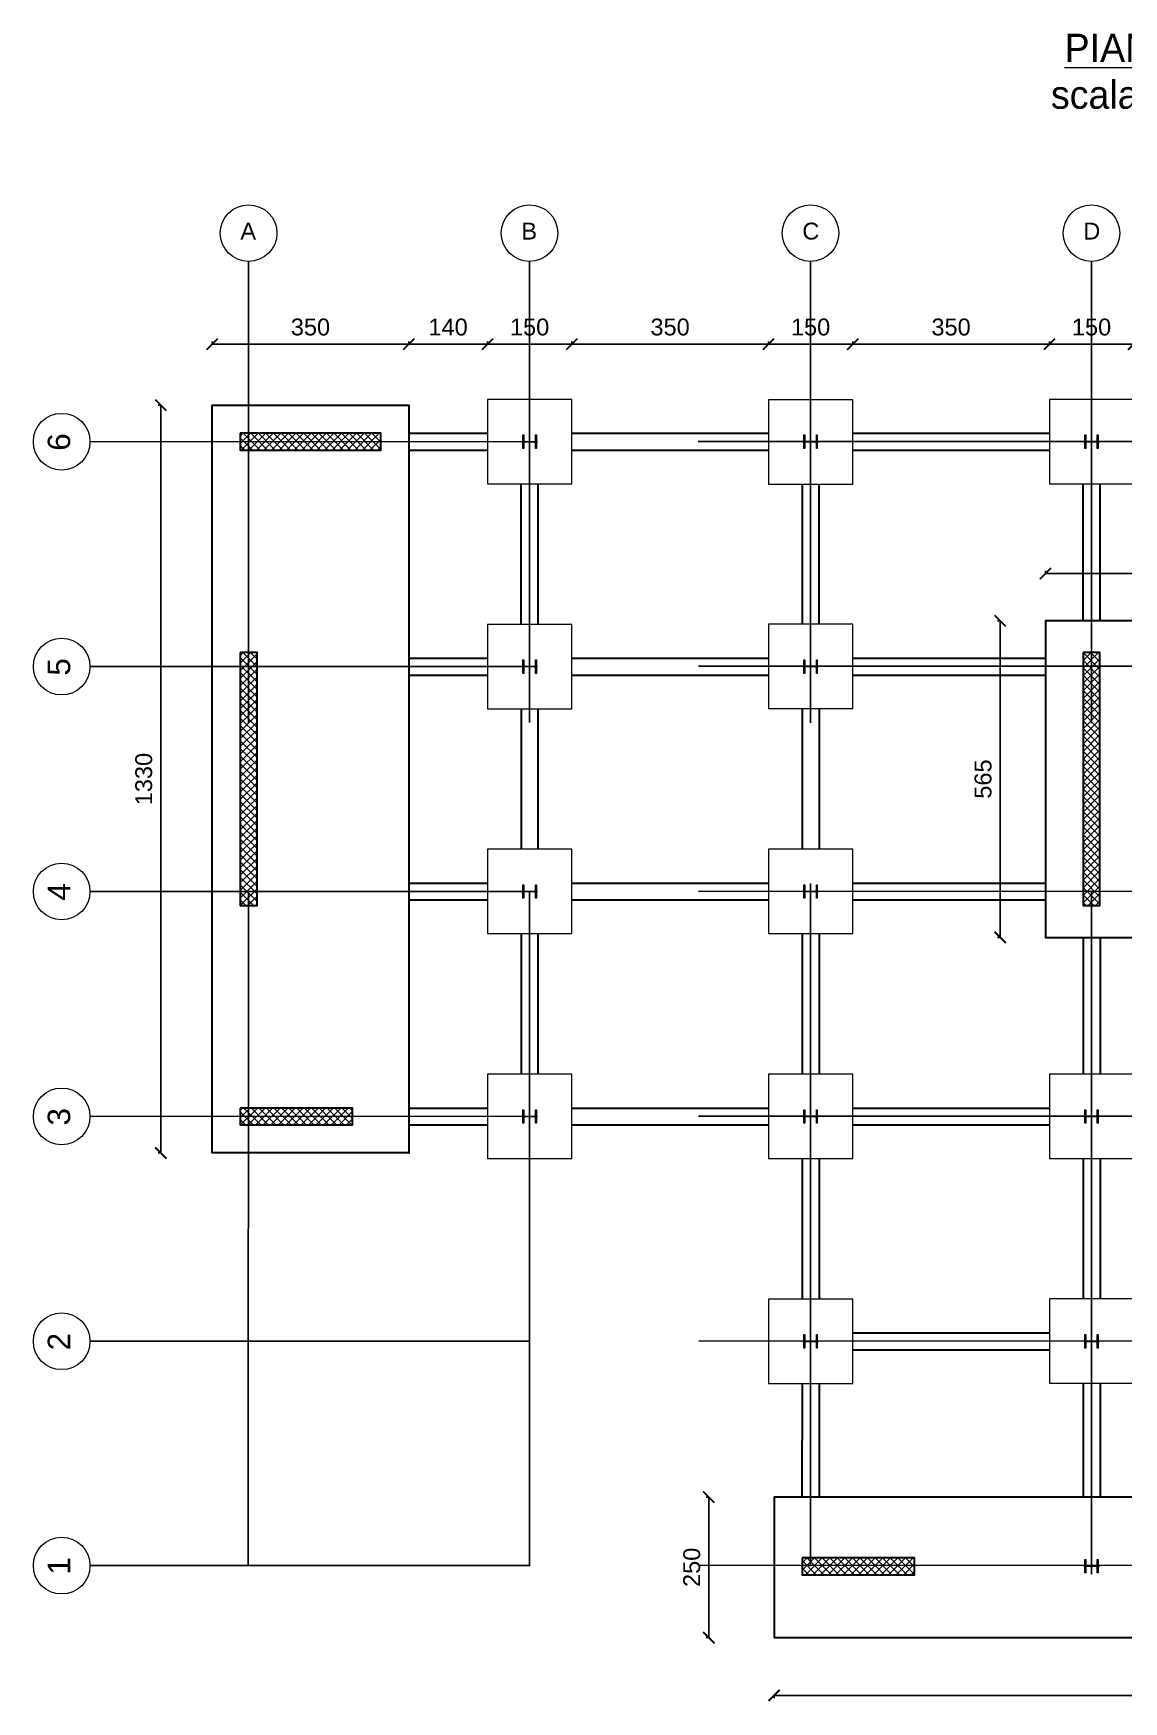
# Model space of a CAD drawing. Header units: millimetres. Extents: x 1415 to 3549, y 2194 to 4677.
# Drawn here: x 1414.83 to 1434.24, y 2337.05 to 2366.72 of the extents above; entities that cross this region are included whole.
import ezdxf

# ---------------------------------------------------------------- set-up
doc = ezdxf.new("R2010")
doc.units = ezdxf.units.MM
doc.linetypes.add('ACAD_ISO02W100', pattern=[15, 12, -3])
doc.linetypes.add('DASHDOT', pattern=[1, 0.5, -0.25, 0, -0.25])
doc.layers.get('0').update_dxf_attribs({"plot": 0})
doc.layers.add('02P', color=7, linetype='DASHDOT')
doc.layers.add('linea tratteggiata', color=221, linetype='ACAD_ISO02W100')
for name, color, linetype, lineweight in [('fondazione', 10, 'Continuous', 30), ('giunti', 7, 'Continuous', 15), ('Layer3', 7, 'Continuous', 15), ('Layer4', 7, 'Continuous', 15), ('quote', 252, 'Continuous', 5), ('Setti', 5, 'Continuous', 30), ('staffe', 10, 'Continuous', 9)]:
    doc.layers.add(name, color=color, linetype=linetype, lineweight=lineweight)
doc.styles.get("Standard").update_dxf_attribs({"font": 'arial.ttf'})
doc.dimstyles.new('quote cm scala 200', dxfattribs={"dimtxt": 0.3, "dimasz": 0.2, "dimexe": 0.05, "dimexo": 0.0015, "dimgap": 0.15, "dimtad": 1, "dimdec": 0, "dimlfac": 100, "dimzin": 0, "dimdsep": 46, "dimtxsty": 'Standard', "dimblk": 'ARCHTICK', "dimcen": 0, "dimclre": 252, "dimadec": 0, "dimazin": 2, "dimtfac": 1, "dimtdec": 0, "dimtofl": 0, "dimtmove": 0, "dimatfit": 3, "dimfxl": 0.0035, "dimfxlon": 1, "dimtolj": 1, "dimtzin": 0, "dimarcsym": 0})

# ---------------------------------------------------------------- blocks, each defined once
blk = doc.blocks.new('_ArchTick')
at = {"color": 0, "linetype": 'ByBlock', "const_width": 0.15}
blk.add_lwpolyline([(-0.5, -0.5), (0.5, 0.5)], dxfattribs=at)
blk = doc.blocks.new('*D1270')
at = {"layer": 'Defpoints', "color": 0, "transparency": 16777216}
for p in [(1418.015, 2360.105), (1417.102, 2346.805), (1418.015, 2346.805)]:
    blk.add_point(p, dxfattribs=at)
at = {"layer": 'quote', "color": 252, "lineweight": -2, "transparency": 16777216}
for p, q in [((1417.105, 2360.105), (1417.052, 2360.105)), ((1417.105, 2346.805), (1417.052, 2346.805))]:
    blk.add_line(p, q, dxfattribs=at)
at = {"layer": 'quote', "color": 0, "linetype": 'Continuous', "lineweight": -2, "transparency": 16777216}
blk.add_line((1417.102, 2360.105), (1417.102, 2346.805), dxfattribs=at)
at = {"layer": 'quote', "color": 0, "lineweight": -2, "transparency": 16777216, "xscale": 0.2, "yscale": 0.2, "zscale": 0.2}
for p, rotation in [((1417.102, 2360.105), 90), ((1417.102, 2346.805), 270)]:
    blk.add_blockref('_ArchTick', p, dxfattribs=dict(at, rotation=rotation))
at = {"layer": 'quote', "color": 0, "transparency": 16777216, "insert": (1416.799, 2353.455), "char_height": 0.3, "attachment_point": 5, "rotation": 90}
blk.add_mtext('\\A1;1330', dxfattribs=at)
blk = doc.blocks.new('*D1271')
at = {"layer": 'Defpoints', "color": 0, "transparency": 16777216}
for p in [(1421.515, 2361.19), (1418.015, 2360.105), (1421.515, 2360.105)]:
    blk.add_point(p, dxfattribs=at)
at = {"layer": 'quote', "color": 252, "lineweight": -2, "transparency": 16777216}
for p, q in [((1418.015, 2361.186), (1418.015, 2361.24)), ((1421.515, 2361.186), (1421.515, 2361.24))]:
    blk.add_line(p, q, dxfattribs=at)
at = {"layer": 'quote', "color": 0, "linetype": 'Continuous', "lineweight": -2, "transparency": 16777216}
blk.add_line((1418.015, 2361.19), (1421.515, 2361.19), dxfattribs=at)
at = {"layer": 'quote', "color": 0, "lineweight": -2, "transparency": 16777216, "xscale": 0.2, "yscale": 0.2, "zscale": 0.2, "rotation": 180}
blk.add_blockref('_ArchTick', (1418.015, 2361.19), dxfattribs=at)
at = {"layer": 'quote', "color": 0, "lineweight": -2, "transparency": 16777216, "xscale": 0.2, "yscale": 0.2, "zscale": 0.2}
blk.add_blockref('_ArchTick', (1421.515, 2361.19), dxfattribs=at)
at = {"layer": 'quote', "color": 0, "transparency": 16777216, "insert": (1419.765, 2361.493), "char_height": 0.3, "attachment_point": 5}
blk.add_mtext('\\A1;350', dxfattribs=at)
blk = doc.blocks.new('*D1272')
at = {"layer": 'Defpoints', "color": 0, "transparency": 16777216}
for p in [(1439.485, 2357.11), (1432.845, 2356.27), (1439.485, 2356.27)]:
    blk.add_point(p, dxfattribs=at)
at = {"layer": 'quote', "color": 252, "lineweight": -2, "transparency": 16777216}
for p, q in [((1432.845, 2357.107), (1432.845, 2357.16)), ((1439.485, 2357.107), (1439.485, 2357.16))]:
    blk.add_line(p, q, dxfattribs=at)
at = {"layer": 'quote', "color": 0, "linetype": 'Continuous', "lineweight": -2, "transparency": 16777216}
blk.add_line((1432.845, 2357.11), (1439.485, 2357.11), dxfattribs=at)
at = {"layer": 'quote', "color": 0, "lineweight": -2, "transparency": 16777216, "xscale": 0.2, "yscale": 0.2, "zscale": 0.2, "rotation": 180}
blk.add_blockref('_ArchTick', (1432.845, 2357.11), dxfattribs=at)
at = {"layer": 'quote', "color": 0, "lineweight": -2, "transparency": 16777216, "xscale": 0.2, "yscale": 0.2, "zscale": 0.2}
blk.add_blockref('_ArchTick', (1439.485, 2357.11), dxfattribs=at)
at = {"layer": 'quote', "color": 0, "transparency": 16777216, "insert": (1436.165, 2357.413), "char_height": 0.3, "attachment_point": 5}
blk.add_mtext('\\A1;665', dxfattribs=at)
blk = doc.blocks.new('*D1273')
at = {"layer": 'Defpoints', "color": 0, "transparency": 16777216}
for p in [(1432.845, 2356.27), (1432.039, 2350.64), (1432.845, 2350.64)]:
    blk.add_point(p, dxfattribs=at)
at = {"layer": 'quote', "color": 252, "lineweight": -2, "transparency": 16777216}
for p, q in [((1432.043, 2356.27), (1431.989, 2356.27)), ((1432.043, 2350.64), (1431.989, 2350.64))]:
    blk.add_line(p, q, dxfattribs=at)
at = {"layer": 'quote', "color": 0, "linetype": 'Continuous', "lineweight": -2, "transparency": 16777216}
blk.add_line((1432.039, 2356.27), (1432.039, 2350.64), dxfattribs=at)
at = {"layer": 'quote', "color": 0, "lineweight": -2, "transparency": 16777216, "xscale": 0.2, "yscale": 0.2, "zscale": 0.2}
for p, rotation in [((1432.039, 2356.27), 90), ((1432.039, 2350.64), 270)]:
    blk.add_blockref('_ArchTick', p, dxfattribs=dict(at, rotation=rotation))
at = {"layer": 'quote', "color": 0, "transparency": 16777216, "insert": (1431.736, 2353.455), "char_height": 0.3, "attachment_point": 5, "rotation": 90}
blk.add_mtext('\\A1;565', dxfattribs=at)
blk = doc.blocks.new('*D1274')
at = {"layer": 'Defpoints', "color": 0, "transparency": 16777216}
for p in [(1428.015, 2338.185), (1444.315, 2338.185), (1444.315, 2337.157)]:
    blk.add_point(p, dxfattribs=at)
at = {"layer": 'quote', "color": 252, "lineweight": -2, "transparency": 16777216}
for p, q in [((1428.015, 2337.161), (1428.015, 2337.107)), ((1444.315, 2337.161), (1444.315, 2337.107))]:
    blk.add_line(p, q, dxfattribs=at)
at = {"layer": 'quote', "color": 0, "linetype": 'Continuous', "lineweight": -2, "transparency": 16777216}
blk.add_line((1428.015, 2337.157), (1444.315, 2337.157), dxfattribs=at)
at = {"layer": 'quote', "color": 0, "lineweight": -2, "transparency": 16777216, "xscale": 0.2, "yscale": 0.2, "zscale": 0.2, "rotation": 180}
blk.add_blockref('_ArchTick', (1428.015, 2337.157), dxfattribs=at)
at = {"layer": 'quote', "color": 0, "lineweight": -2, "transparency": 16777216, "xscale": 0.2, "yscale": 0.2, "zscale": 0.2}
blk.add_blockref('_ArchTick', (1444.315, 2337.157), dxfattribs=at)
at = {"layer": 'quote', "color": 0, "transparency": 16777216, "insert": (1436.165, 2337.461), "char_height": 0.3, "attachment_point": 5}
blk.add_mtext('\\A1;1630', dxfattribs=at)
blk = doc.blocks.new('*D1275')
at = {"layer": 'Defpoints', "color": 0, "transparency": 16777216}
for p in [(1428.015, 2340.685), (1428.015, 2338.185), (1455.251, 2338.185)]:
    blk.add_point(p, dxfattribs=at)
at = {"layer": 'quote', "color": 252, "lineweight": -2, "transparency": 16777216}
for p, q in [((1455.248, 2340.685), (1455.301, 2340.685)), ((1455.248, 2338.185), (1455.301, 2338.185))]:
    blk.add_line(p, q, dxfattribs=at)
at = {"layer": 'quote', "color": 0, "linetype": 'Continuous', "lineweight": -2, "transparency": 16777216}
blk.add_line((1455.251, 2340.685), (1455.251, 2338.185), dxfattribs=at)
at = {"layer": 'quote', "color": 0, "lineweight": -2, "transparency": 16777216, "xscale": 0.2, "yscale": 0.2, "zscale": 0.2}
for p, rotation in [((1455.251, 2340.685), 90), ((1455.251, 2338.185), 270)]:
    blk.add_blockref('_ArchTick', p, dxfattribs=dict(at, rotation=rotation))
at = {"layer": 'quote', "color": 0, "transparency": 16777216, "insert": (1454.948, 2339.435), "char_height": 0.3, "attachment_point": 5, "rotation": 90}
blk.add_mtext('\\A1;250', dxfattribs=at)
blk = doc.blocks.new('*D1278')
at = {"layer": 'Defpoints', "color": 0, "transparency": 16777216}
for p in [(1429.415, 2361.19), (1427.915, 2360.201), (1429.415, 2360.201)]:
    blk.add_point(p, dxfattribs=at)
at = {"layer": 'quote', "color": 252, "lineweight": -2, "transparency": 16777216}
for p, q in [((1427.915, 2361.186), (1427.915, 2361.24)), ((1429.415, 2361.186), (1429.415, 2361.24))]:
    blk.add_line(p, q, dxfattribs=at)
at = {"layer": 'quote', "color": 0, "linetype": 'Continuous', "lineweight": -2, "transparency": 16777216}
blk.add_line((1427.915, 2361.19), (1429.415, 2361.19), dxfattribs=at)
at = {"layer": 'quote', "color": 0, "lineweight": -2, "transparency": 16777216, "xscale": 0.2, "yscale": 0.2, "zscale": 0.2, "rotation": 180}
blk.add_blockref('_ArchTick', (1427.915, 2361.19), dxfattribs=at)
at = {"layer": 'quote', "color": 0, "lineweight": -2, "transparency": 16777216, "xscale": 0.2, "yscale": 0.2, "zscale": 0.2}
blk.add_blockref('_ArchTick', (1429.415, 2361.19), dxfattribs=at)
at = {"layer": 'quote', "color": 0, "transparency": 16777216, "insert": (1428.665, 2361.493), "char_height": 0.3, "attachment_point": 5}
blk.add_mtext('\\A1;150', dxfattribs=at)
blk = doc.blocks.new('*D1279')
at = {"layer": 'Defpoints', "color": 0, "transparency": 16777216}
for p in [(1422.915, 2361.19), (1421.515, 2359.605), (1422.915, 2359.605)]:
    blk.add_point(p, dxfattribs=at)
at = {"layer": 'quote', "color": 252, "lineweight": -2, "transparency": 16777216}
for p, q in [((1421.515, 2361.186), (1421.515, 2361.24)), ((1422.915, 2361.186), (1422.915, 2361.24))]:
    blk.add_line(p, q, dxfattribs=at)
at = {"layer": 'quote', "color": 0, "linetype": 'Continuous', "lineweight": -2, "transparency": 16777216}
blk.add_line((1421.515, 2361.19), (1422.915, 2361.19), dxfattribs=at)
at = {"layer": 'quote', "color": 0, "lineweight": -2, "transparency": 16777216, "xscale": 0.2, "yscale": 0.2, "zscale": 0.2, "rotation": 180}
blk.add_blockref('_ArchTick', (1421.515, 2361.19), dxfattribs=at)
at = {"layer": 'quote', "color": 0, "lineweight": -2, "transparency": 16777216, "xscale": 0.2, "yscale": 0.2, "zscale": 0.2}
blk.add_blockref('_ArchTick', (1422.915, 2361.19), dxfattribs=at)
at = {"layer": 'quote', "color": 0, "transparency": 16777216, "insert": (1422.215, 2361.493), "char_height": 0.3, "attachment_point": 5}
blk.add_mtext('\\A1;140', dxfattribs=at)
blk = doc.blocks.new('*D1280')
at = {"layer": 'Defpoints', "color": 0, "transparency": 16777216}
for p in [(1424.415, 2361.19), (1422.915, 2360.206), (1424.415, 2360.206)]:
    blk.add_point(p, dxfattribs=at)
at = {"layer": 'quote', "color": 252, "lineweight": -2, "transparency": 16777216}
for p, q in [((1422.915, 2361.186), (1422.915, 2361.24)), ((1424.415, 2361.186), (1424.415, 2361.24))]:
    blk.add_line(p, q, dxfattribs=at)
at = {"layer": 'quote', "color": 0, "linetype": 'Continuous', "lineweight": -2, "transparency": 16777216}
blk.add_line((1422.915, 2361.19), (1424.415, 2361.19), dxfattribs=at)
at = {"layer": 'quote', "color": 0, "lineweight": -2, "transparency": 16777216, "xscale": 0.2, "yscale": 0.2, "zscale": 0.2, "rotation": 180}
blk.add_blockref('_ArchTick', (1422.915, 2361.19), dxfattribs=at)
at = {"layer": 'quote', "color": 0, "lineweight": -2, "transparency": 16777216, "xscale": 0.2, "yscale": 0.2, "zscale": 0.2}
blk.add_blockref('_ArchTick', (1424.415, 2361.19), dxfattribs=at)
at = {"layer": 'quote', "color": 0, "transparency": 16777216, "insert": (1423.665, 2361.493), "char_height": 0.3, "attachment_point": 5}
blk.add_mtext('\\A1;150', dxfattribs=at)
blk = doc.blocks.new('*D1281')
at = {"layer": 'Defpoints', "color": 0, "transparency": 16777216}
for p in [(1427.915, 2361.19), (1424.415, 2360.206), (1427.915, 2360.206)]:
    blk.add_point(p, dxfattribs=at)
at = {"layer": 'quote', "color": 252, "lineweight": -2, "transparency": 16777216}
for p, q in [((1424.415, 2361.186), (1424.415, 2361.24)), ((1427.915, 2361.186), (1427.915, 2361.24))]:
    blk.add_line(p, q, dxfattribs=at)
at = {"layer": 'quote', "color": 0, "linetype": 'Continuous', "lineweight": -2, "transparency": 16777216}
blk.add_line((1424.415, 2361.19), (1427.915, 2361.19), dxfattribs=at)
at = {"layer": 'quote', "color": 0, "lineweight": -2, "transparency": 16777216, "xscale": 0.2, "yscale": 0.2, "zscale": 0.2, "rotation": 180}
blk.add_blockref('_ArchTick', (1424.415, 2361.19), dxfattribs=at)
at = {"layer": 'quote', "color": 0, "lineweight": -2, "transparency": 16777216, "xscale": 0.2, "yscale": 0.2, "zscale": 0.2}
blk.add_blockref('_ArchTick', (1427.915, 2361.19), dxfattribs=at)
at = {"layer": 'quote', "color": 0, "transparency": 16777216, "insert": (1426.165, 2361.493), "char_height": 0.3, "attachment_point": 5}
blk.add_mtext('\\A1;350', dxfattribs=at)
blk = doc.blocks.new('*D1282')
at = {"layer": 'Defpoints', "color": 0, "transparency": 16777216}
for p in [(1432.915, 2361.19), (1429.415, 2359.605), (1432.915, 2359.605)]:
    blk.add_point(p, dxfattribs=at)
at = {"layer": 'quote', "color": 252, "lineweight": -2, "transparency": 16777216}
for p, q in [((1429.415, 2361.186), (1429.415, 2361.24)), ((1432.915, 2361.186), (1432.915, 2361.24))]:
    blk.add_line(p, q, dxfattribs=at)
at = {"layer": 'quote', "color": 0, "linetype": 'Continuous', "lineweight": -2, "transparency": 16777216}
blk.add_line((1429.415, 2361.19), (1432.915, 2361.19), dxfattribs=at)
at = {"layer": 'quote', "color": 0, "lineweight": -2, "transparency": 16777216, "xscale": 0.2, "yscale": 0.2, "zscale": 0.2, "rotation": 180}
blk.add_blockref('_ArchTick', (1429.415, 2361.19), dxfattribs=at)
at = {"layer": 'quote', "color": 0, "lineweight": -2, "transparency": 16777216, "xscale": 0.2, "yscale": 0.2, "zscale": 0.2}
blk.add_blockref('_ArchTick', (1432.915, 2361.19), dxfattribs=at)
at = {"layer": 'quote', "color": 0, "transparency": 16777216, "insert": (1431.165, 2361.493), "char_height": 0.3, "attachment_point": 5}
blk.add_mtext('\\A1;350', dxfattribs=at)
blk = doc.blocks.new('*D1283')
at = {"layer": 'Defpoints', "color": 0, "transparency": 16777216}
for p in [(1434.415, 2361.19), (1432.915, 2360.206), (1434.415, 2360.206)]:
    blk.add_point(p, dxfattribs=at)
at = {"layer": 'quote', "color": 252, "lineweight": -2, "transparency": 16777216}
for p, q in [((1432.915, 2361.186), (1432.915, 2361.24)), ((1434.415, 2361.186), (1434.415, 2361.24))]:
    blk.add_line(p, q, dxfattribs=at)
at = {"layer": 'quote', "color": 0, "linetype": 'Continuous', "lineweight": -2, "transparency": 16777216}
blk.add_line((1432.915, 2361.19), (1434.415, 2361.19), dxfattribs=at)
at = {"layer": 'quote', "color": 0, "lineweight": -2, "transparency": 16777216, "xscale": 0.2, "yscale": 0.2, "zscale": 0.2, "rotation": 180}
blk.add_blockref('_ArchTick', (1432.915, 2361.19), dxfattribs=at)
at = {"layer": 'quote', "color": 0, "lineweight": -2, "transparency": 16777216, "xscale": 0.2, "yscale": 0.2, "zscale": 0.2}
blk.add_blockref('_ArchTick', (1434.415, 2361.19), dxfattribs=at)
at = {"layer": 'quote', "color": 0, "transparency": 16777216, "insert": (1433.665, 2361.493), "char_height": 0.3, "attachment_point": 5}
blk.add_mtext('\\A1;150', dxfattribs=at)
blk = doc.blocks.new('*D1294')
at = {"layer": 'Defpoints', "color": 0, "transparency": 16777216}
for p in [(1428.015, 2340.685), (1426.854, 2338.185), (1428.015, 2338.185)]:
    blk.add_point(p, dxfattribs=at)
at = {"layer": 'quote', "color": 252, "lineweight": -2, "transparency": 16777216}
for p, q in [((1426.858, 2340.685), (1426.804, 2340.685)), ((1426.858, 2338.185), (1426.804, 2338.185))]:
    blk.add_line(p, q, dxfattribs=at)
at = {"layer": 'quote', "color": 0, "linetype": 'Continuous', "lineweight": -2, "transparency": 16777216}
blk.add_line((1426.854, 2340.685), (1426.854, 2338.185), dxfattribs=at)
at = {"layer": 'quote', "color": 0, "lineweight": -2, "transparency": 16777216, "xscale": 0.2, "yscale": 0.2, "zscale": 0.2}
for p, rotation in [((1426.854, 2340.685), 90), ((1426.854, 2338.185), 270)]:
    blk.add_blockref('_ArchTick', p, dxfattribs=dict(at, rotation=rotation))
at = {"layer": 'quote', "color": 0, "transparency": 16777216, "insert": (1426.551, 2339.435), "char_height": 0.3, "attachment_point": 5, "rotation": 90}
blk.add_mtext('\\A1;250', dxfattribs=at)

msp = doc.modelspace()

# ---------------------------------------------------------------- hatches: boundary and pattern name
at = {"layer": 'Layer3'}
h = msp.add_hatch(color=1, dxfattribs=at)
h.dxf.hatch_style = 1
h.paths.add_polyline_path([(1423.785, 2359.4548), (1423.665, 2359.4548), (1423.665, 2359.4498), (1423.747, 2359.4498, -0.4142136), (1423.768, 2359.4288), (1423.768, 2359.3348), (1423.785, 2359.3348)])
h.paths.add_polyline_path([(1423.785, 2359.5748), (1423.768, 2359.5748), (1423.768, 2359.4808, -0.4142136), (1423.747, 2359.4598), (1423.665, 2359.4598), (1423.665, 2359.4548), (1423.785, 2359.4548)])
h.paths.add_polyline_path([(1423.562, 2359.4808), (1423.562, 2359.5748), (1423.545, 2359.5748), (1423.545, 2359.4548), (1423.665, 2359.4548), (1423.665, 2359.4598), (1423.583, 2359.4598, -0.4142136)])
h.paths.add_polyline_path([(1423.562, 2359.4288, -0.4142136), (1423.583, 2359.4498), (1423.665, 2359.4498), (1423.665, 2359.4548), (1423.545, 2359.4548), (1423.545, 2359.3348), (1423.562, 2359.3348)])
h = msp.add_hatch(color=1, dxfattribs=at)
h.dxf.hatch_style = 1
h.paths.add_polyline_path([(1428.785, 2359.4548), (1428.665, 2359.4548), (1428.665, 2359.4498), (1428.747, 2359.4498, -0.4142136), (1428.768, 2359.4288), (1428.768, 2359.3348), (1428.785, 2359.3348)])
h.paths.add_polyline_path([(1428.785, 2359.5748), (1428.768, 2359.5748), (1428.768, 2359.4808, -0.4142136), (1428.747, 2359.4598), (1428.665, 2359.4598), (1428.665, 2359.4548), (1428.785, 2359.4548)])
h.paths.add_polyline_path([(1428.562, 2359.4808), (1428.562, 2359.5748), (1428.545, 2359.5748), (1428.545, 2359.4548), (1428.665, 2359.4548), (1428.665, 2359.4598), (1428.583, 2359.4598, -0.4142136)])
h.paths.add_polyline_path([(1428.562, 2359.4288, -0.4142136), (1428.583, 2359.4498), (1428.665, 2359.4498), (1428.665, 2359.4548), (1428.545, 2359.4548), (1428.545, 2359.3348), (1428.562, 2359.3348)])
h = msp.add_hatch(color=1, dxfattribs=at)
h.dxf.hatch_style = 1
h.paths.add_polyline_path([(1433.785, 2359.4548), (1433.665, 2359.4548), (1433.665, 2359.4498), (1433.747, 2359.4498, -0.4142136), (1433.768, 2359.4288), (1433.768, 2359.3348), (1433.785, 2359.3348)])
h.paths.add_polyline_path([(1433.785, 2359.5748), (1433.768, 2359.5748), (1433.768, 2359.4808, -0.4142136), (1433.747, 2359.4598), (1433.665, 2359.4598), (1433.665, 2359.4548), (1433.785, 2359.4548)])
h.paths.add_polyline_path([(1433.562, 2359.4808), (1433.562, 2359.5748), (1433.545, 2359.5748), (1433.545, 2359.4548), (1433.665, 2359.4548), (1433.665, 2359.4598), (1433.583, 2359.4598, -0.4142136)])
h.paths.add_polyline_path([(1433.562, 2359.4288, -0.4142136), (1433.583, 2359.4498), (1433.665, 2359.4498), (1433.665, 2359.4548), (1433.545, 2359.4548), (1433.545, 2359.3348), (1433.562, 2359.3348)])
h = msp.add_hatch(color=1, dxfattribs=at)
h.dxf.hatch_style = 1
h.paths.add_polyline_path([(1423.785, 2355.4548), (1423.665, 2355.4548), (1423.665, 2355.4498), (1423.747, 2355.4498, -0.4142136), (1423.768, 2355.4288), (1423.768, 2355.3348), (1423.785, 2355.3348)])
h.paths.add_polyline_path([(1423.785, 2355.5748), (1423.768, 2355.5748), (1423.768, 2355.4808, -0.4142136), (1423.747, 2355.4598), (1423.665, 2355.4598), (1423.665, 2355.4548), (1423.785, 2355.4548)])
h.paths.add_polyline_path([(1423.562, 2355.4808), (1423.562, 2355.5748), (1423.545, 2355.5748), (1423.545, 2355.4548), (1423.665, 2355.4548), (1423.665, 2355.4598), (1423.583, 2355.4598, -0.4142136)])
h.paths.add_polyline_path([(1423.562, 2355.4288, -0.4142136), (1423.583, 2355.4498), (1423.665, 2355.4498), (1423.665, 2355.4548), (1423.545, 2355.4548), (1423.545, 2355.3348), (1423.562, 2355.3348)])
h = msp.add_hatch(color=1, dxfattribs=at)
h.dxf.hatch_style = 1
h.paths.add_polyline_path([(1428.785, 2355.4548), (1428.665, 2355.4548), (1428.665, 2355.4498), (1428.747, 2355.4498, -0.4142136), (1428.768, 2355.4288), (1428.768, 2355.3348), (1428.785, 2355.3348)])
h.paths.add_polyline_path([(1428.785, 2355.5748), (1428.768, 2355.5748), (1428.768, 2355.4808, -0.4142136), (1428.747, 2355.4598), (1428.665, 2355.4598), (1428.665, 2355.4548), (1428.785, 2355.4548)])
h.paths.add_polyline_path([(1428.562, 2355.4808), (1428.562, 2355.5748), (1428.545, 2355.5748), (1428.545, 2355.4548), (1428.665, 2355.4548), (1428.665, 2355.4598), (1428.583, 2355.4598, -0.4142136)])
h.paths.add_polyline_path([(1428.562, 2355.4288, -0.4142136), (1428.583, 2355.4498), (1428.665, 2355.4498), (1428.665, 2355.4548), (1428.545, 2355.4548), (1428.545, 2355.3348), (1428.562, 2355.3348)])
h = msp.add_hatch(color=1, dxfattribs=at)
h.dxf.hatch_style = 1
h.paths.add_polyline_path([(1423.785, 2351.4548), (1423.665, 2351.4548), (1423.665, 2351.4498), (1423.747, 2351.4498, -0.4142136), (1423.768, 2351.4288), (1423.768, 2351.3348), (1423.785, 2351.3348)])
h.paths.add_polyline_path([(1423.785, 2351.5748), (1423.768, 2351.5748), (1423.768, 2351.4808, -0.4142136), (1423.747, 2351.4598), (1423.665, 2351.4598), (1423.665, 2351.4548), (1423.785, 2351.4548)])
h.paths.add_polyline_path([(1423.562, 2351.4808), (1423.562, 2351.5748), (1423.545, 2351.5748), (1423.545, 2351.4548), (1423.665, 2351.4548), (1423.665, 2351.4598), (1423.583, 2351.4598, -0.4142136)])
h.paths.add_polyline_path([(1423.562, 2351.4288, -0.4142136), (1423.583, 2351.4498), (1423.665, 2351.4498), (1423.665, 2351.4548), (1423.545, 2351.4548), (1423.545, 2351.3348), (1423.562, 2351.3348)])
h = msp.add_hatch(color=1, dxfattribs=at)
h.dxf.hatch_style = 1
h.paths.add_polyline_path([(1428.785, 2351.4548), (1428.665, 2351.4548), (1428.665, 2351.4498), (1428.747, 2351.4498, -0.4142136), (1428.768, 2351.4288), (1428.768, 2351.3348), (1428.785, 2351.3348)])
h.paths.add_polyline_path([(1428.785, 2351.5748), (1428.768, 2351.5748), (1428.768, 2351.4808, -0.4142136), (1428.747, 2351.4598), (1428.665, 2351.4598), (1428.665, 2351.4548), (1428.785, 2351.4548)])
h.paths.add_polyline_path([(1428.562, 2351.4808), (1428.562, 2351.5748), (1428.545, 2351.5748), (1428.545, 2351.4548), (1428.665, 2351.4548), (1428.665, 2351.4598), (1428.583, 2351.4598, -0.4142136)])
h.paths.add_polyline_path([(1428.562, 2351.4288, -0.4142136), (1428.583, 2351.4498), (1428.665, 2351.4498), (1428.665, 2351.4548), (1428.545, 2351.4548), (1428.545, 2351.3348), (1428.562, 2351.3348)])
h = msp.add_hatch(color=1, dxfattribs=at)
h.dxf.hatch_style = 1
h.paths.add_polyline_path([(1423.785, 2347.4548), (1423.665, 2347.4548), (1423.665, 2347.4498), (1423.747, 2347.4498, -0.4142136), (1423.768, 2347.4288), (1423.768, 2347.3348), (1423.785, 2347.3348)])
h.paths.add_polyline_path([(1423.785, 2347.5748), (1423.768, 2347.5748), (1423.768, 2347.4808, -0.4142136), (1423.747, 2347.4598), (1423.665, 2347.4598), (1423.665, 2347.4548), (1423.785, 2347.4548)])
h.paths.add_polyline_path([(1423.562, 2347.4808), (1423.562, 2347.5748), (1423.545, 2347.5748), (1423.545, 2347.4548), (1423.665, 2347.4548), (1423.665, 2347.4598), (1423.583, 2347.4598, -0.4142136)])
h.paths.add_polyline_path([(1423.562, 2347.4288, -0.4142136), (1423.583, 2347.4498), (1423.665, 2347.4498), (1423.665, 2347.4548), (1423.545, 2347.4548), (1423.545, 2347.3348), (1423.562, 2347.3348)])
h = msp.add_hatch(color=1, dxfattribs=at)
h.dxf.hatch_style = 1
h.paths.add_polyline_path([(1428.785, 2347.4548), (1428.665, 2347.4548), (1428.665, 2347.4498), (1428.747, 2347.4498, -0.4142136), (1428.768, 2347.4288), (1428.768, 2347.3348), (1428.785, 2347.3348)])
h.paths.add_polyline_path([(1428.785, 2347.5748), (1428.768, 2347.5748), (1428.768, 2347.4808, -0.4142136), (1428.747, 2347.4598), (1428.665, 2347.4598), (1428.665, 2347.4548), (1428.785, 2347.4548)])
h.paths.add_polyline_path([(1428.562, 2347.4808), (1428.562, 2347.5748), (1428.545, 2347.5748), (1428.545, 2347.4548), (1428.665, 2347.4548), (1428.665, 2347.4598), (1428.583, 2347.4598, -0.4142136)])
h.paths.add_polyline_path([(1428.562, 2347.4288, -0.4142136), (1428.583, 2347.4498), (1428.665, 2347.4498), (1428.665, 2347.4548), (1428.545, 2347.4548), (1428.545, 2347.3348), (1428.562, 2347.3348)])
h = msp.add_hatch(color=1, dxfattribs=at)
h.dxf.hatch_style = 1
h.paths.add_polyline_path([(1433.785, 2347.4548), (1433.665, 2347.4548), (1433.665, 2347.4498), (1433.747, 2347.4498, -0.4142136), (1433.768, 2347.4288), (1433.768, 2347.3348), (1433.785, 2347.3348)])
h.paths.add_polyline_path([(1433.785, 2347.5748), (1433.768, 2347.5748), (1433.768, 2347.4808, -0.4142136), (1433.747, 2347.4598), (1433.665, 2347.4598), (1433.665, 2347.4548), (1433.785, 2347.4548)])
h.paths.add_polyline_path([(1433.562, 2347.4808), (1433.562, 2347.5748), (1433.545, 2347.5748), (1433.545, 2347.4548), (1433.665, 2347.4548), (1433.665, 2347.4598), (1433.583, 2347.4598, -0.4142136)])
h.paths.add_polyline_path([(1433.562, 2347.4288, -0.4142136), (1433.583, 2347.4498), (1433.665, 2347.4498), (1433.665, 2347.4548), (1433.545, 2347.4548), (1433.545, 2347.3348), (1433.562, 2347.3348)])
h = msp.add_hatch(color=1, dxfattribs=at)
h.dxf.hatch_style = 1
h.paths.add_polyline_path([(1428.785, 2343.4548), (1428.665, 2343.4548), (1428.665, 2343.4498), (1428.747, 2343.4498, -0.4142136), (1428.768, 2343.4288), (1428.768, 2343.3348), (1428.785, 2343.3348)])
h.paths.add_polyline_path([(1428.785, 2343.5748), (1428.768, 2343.5748), (1428.768, 2343.4808, -0.4142136), (1428.747, 2343.4598), (1428.665, 2343.4598), (1428.665, 2343.4548), (1428.785, 2343.4548)])
h.paths.add_polyline_path([(1428.562, 2343.4808), (1428.562, 2343.5748), (1428.545, 2343.5748), (1428.545, 2343.4548), (1428.665, 2343.4548), (1428.665, 2343.4598), (1428.583, 2343.4598, -0.4142136)])
h.paths.add_polyline_path([(1428.562, 2343.4288, -0.4142136), (1428.583, 2343.4498), (1428.665, 2343.4498), (1428.665, 2343.4548), (1428.545, 2343.4548), (1428.545, 2343.3348), (1428.562, 2343.3348)])
h = msp.add_hatch(color=1, dxfattribs=at)
h.dxf.hatch_style = 1
h.paths.add_polyline_path([(1433.785, 2343.4548), (1433.665, 2343.4548), (1433.665, 2343.4498), (1433.747, 2343.4498, -0.4142136), (1433.768, 2343.4288), (1433.768, 2343.3348), (1433.785, 2343.3348)])
h.paths.add_polyline_path([(1433.785, 2343.5748), (1433.768, 2343.5748), (1433.768, 2343.4808, -0.4142136), (1433.747, 2343.4598), (1433.665, 2343.4598), (1433.665, 2343.4548), (1433.785, 2343.4548)])
h.paths.add_polyline_path([(1433.562, 2343.4808), (1433.562, 2343.5748), (1433.545, 2343.5748), (1433.545, 2343.4548), (1433.665, 2343.4548), (1433.665, 2343.4598), (1433.583, 2343.4598, -0.4142136)])
h.paths.add_polyline_path([(1433.562, 2343.4288, -0.4142136), (1433.583, 2343.4498), (1433.665, 2343.4498), (1433.665, 2343.4548), (1433.545, 2343.4548), (1433.545, 2343.3348), (1433.562, 2343.3348)])
h = msp.add_hatch(color=1, dxfattribs=at)
h.dxf.hatch_style = 1
h.paths.add_polyline_path([(1433.785, 2339.4548), (1433.665, 2339.4548), (1433.665, 2339.4498), (1433.747, 2339.4498, -0.4142136), (1433.768, 2339.4288), (1433.768, 2339.3348), (1433.785, 2339.3348)])
h.paths.add_polyline_path([(1433.785, 2339.5748), (1433.768, 2339.5748), (1433.768, 2339.4808, -0.4142136), (1433.747, 2339.4598), (1433.665, 2339.4598), (1433.665, 2339.4548), (1433.785, 2339.4548)])
h.paths.add_polyline_path([(1433.562, 2339.4808), (1433.562, 2339.5748), (1433.545, 2339.5748), (1433.545, 2339.4548), (1433.665, 2339.4548), (1433.665, 2339.4598), (1433.583, 2339.4598, -0.4142136)])
h.paths.add_polyline_path([(1433.562, 2339.4288, -0.4142136), (1433.583, 2339.4498), (1433.665, 2339.4498), (1433.665, 2339.4548), (1433.545, 2339.4548), (1433.545, 2339.3348), (1433.562, 2339.3348)])
at = {"layer": 'staffe', "lineweight": 5}
h = msp.add_hatch(dxfattribs=at)
h.set_pattern_fill('ANSI37', color=0, scale=0.03)
h.paths.add_polyline_path([(1418.515, 2359.6048), (1418.515, 2359.3048), (1421.015, 2359.3048), (1421.015, 2359.6048)])
h.paths.add_polyline_path([(1418.515, 2351.2048), (1418.815, 2351.2048), (1418.815, 2355.7048), (1418.515, 2355.7048)])
h.paths.add_polyline_path([(1433.815, 2355.7048), (1433.515, 2355.7048), (1433.515, 2351.2048), (1433.815, 2351.2048)])
h.paths.add_polyline_path([(1420.515, 2347.3048), (1420.515, 2347.6048), (1418.515, 2347.6048), (1418.515, 2347.3048)])
h.paths.add_polyline_path([(1430.515, 2339.3048), (1430.515, 2339.6048), (1428.515, 2339.6048), (1428.515, 2339.3048)])

# ---------------------------------------------------------------- linework, layer by layer
at = {"layer": '02P'}
for p, q in [((1423.525, 2359.4548), (1423.805, 2359.4548)), ((1423.665, 2359.3148), (1423.665, 2359.5948)), ((1428.525, 2359.4548), (1428.805, 2359.4548)), ((1428.665, 2359.3148), (1428.665, 2359.5948)), ((1433.525, 2359.4548), (1433.805, 2359.4548)), ((1433.665, 2359.3148), (1433.665, 2359.5948)), ((1423.665, 2355.3148), (1423.665, 2355.5948)), ((1428.665, 2355.3148), (1428.665, 2355.5948)), ((1423.525, 2355.4548), (1423.805, 2355.4548)), ((1428.525, 2355.4548), (1428.805, 2355.4548)), ((1423.525, 2351.4548), (1423.805, 2351.4548)), ((1428.525, 2351.4548), (1428.805, 2351.4548)), ((1428.665, 2351.3148), (1428.665, 2351.5948)), ((1423.665, 2347.3148), (1423.665, 2347.5948)), ((1428.665, 2347.3148), (1428.665, 2347.5948)), ((1433.665, 2347.3148), (1433.665, 2347.5948)), ((1423.525, 2347.4548), (1423.805, 2347.4548)), ((1428.525, 2347.4548), (1428.805, 2347.4548)), ((1433.525, 2347.4548), (1433.805, 2347.4548)), ((1428.525, 2343.4548), (1428.805, 2343.4548)), ((1428.665, 2343.3148), (1428.665, 2343.5948)), ((1433.525, 2343.4548), (1433.805, 2343.4548)), ((1433.665, 2343.3148), (1433.665, 2343.5948)), ((1433.665, 2339.3148), (1433.665, 2339.5948)), ((1433.525, 2339.4548), (1433.805, 2339.4548))]:
    msp.add_line(p, q, dxfattribs=at)
at = {"layer": 'fondazione'}
for points in [[(1421.515, 2360.1037), (1421.515, 2346.8037), (1421.515, 2346.8048), (1418.015, 2346.8048), (1418.015, 2360.1048), (1418.015, 2360.1048), (1421.515, 2360.1048), (1421.515, 2360.1048)], [(1439.485, 2356.2698), (1432.845, 2356.2698), (1432.845, 2350.6398), (1439.485, 2350.6398)], [(1444.315, 2340.6853), (1428.015, 2340.6853), (1428.015, 2338.1853), (1444.315, 2338.1853), (1444.315, 2338.8048), (1444.315, 2340.6081)]]:
    msp.add_lwpolyline(points, close=True, dxfattribs=at)
at = {"layer": 'giunti'}
for points in [[(1423.665, 2359.4498), (1423.583, 2359.4498, 0.4142136), (1423.562, 2359.4288), (1423.562, 2359.3348), (1423.545, 2359.3348), (1423.545, 2359.4548), (1423.545, 2359.5748), (1423.562, 2359.5748), (1423.562, 2359.4808, 0.4142136), (1423.583, 2359.4598), (1423.665, 2359.4598), (1423.747, 2359.4598, 0.4142136), (1423.768, 2359.4808), (1423.768, 2359.5748), (1423.785, 2359.5748), (1423.785, 2359.4548), (1423.785, 2359.3348), (1423.768, 2359.3348), (1423.768, 2359.4288, 0.4142136), (1423.747, 2359.4498)], [(1428.665, 2359.4498), (1428.583, 2359.4498, 0.4142136), (1428.562, 2359.4288), (1428.562, 2359.3348), (1428.545, 2359.3348), (1428.545, 2359.4548), (1428.545, 2359.5748), (1428.562, 2359.5748), (1428.562, 2359.4808, 0.4142136), (1428.583, 2359.4598), (1428.665, 2359.4598), (1428.747, 2359.4598, 0.4142136), (1428.768, 2359.4808), (1428.768, 2359.5748), (1428.785, 2359.5748), (1428.785, 2359.4548), (1428.785, 2359.3348), (1428.768, 2359.3348), (1428.768, 2359.4288, 0.4142136), (1428.747, 2359.4498)], [(1433.665, 2359.4498), (1433.583, 2359.4498, 0.4142136), (1433.562, 2359.4288), (1433.562, 2359.3348), (1433.545, 2359.3348), (1433.545, 2359.4548), (1433.545, 2359.5748), (1433.562, 2359.5748), (1433.562, 2359.4808, 0.4142136), (1433.583, 2359.4598), (1433.665, 2359.4598), (1433.747, 2359.4598, 0.4142136), (1433.768, 2359.4808), (1433.768, 2359.5748), (1433.785, 2359.5748), (1433.785, 2359.4548), (1433.785, 2359.3348), (1433.768, 2359.3348), (1433.768, 2359.4288, 0.4142136), (1433.747, 2359.4498)], [(1423.665, 2355.4498), (1423.583, 2355.4498, 0.4142136), (1423.562, 2355.4288), (1423.562, 2355.3348), (1423.545, 2355.3348), (1423.545, 2355.4548), (1423.545, 2355.5748), (1423.562, 2355.5748), (1423.562, 2355.4808, 0.4142136), (1423.583, 2355.4598), (1423.665, 2355.4598), (1423.747, 2355.4598, 0.4142136), (1423.768, 2355.4808), (1423.768, 2355.5748), (1423.785, 2355.5748), (1423.785, 2355.4548), (1423.785, 2355.3348), (1423.768, 2355.3348), (1423.768, 2355.4288, 0.4142136), (1423.747, 2355.4498)], [(1428.665, 2355.4498), (1428.583, 2355.4498, 0.4142136), (1428.562, 2355.4288), (1428.562, 2355.3348), (1428.545, 2355.3348), (1428.545, 2355.4548), (1428.545, 2355.5748), (1428.562, 2355.5748), (1428.562, 2355.4808, 0.4142136), (1428.583, 2355.4598), (1428.665, 2355.4598), (1428.747, 2355.4598, 0.4142136), (1428.768, 2355.4808), (1428.768, 2355.5748), (1428.785, 2355.5748), (1428.785, 2355.4548), (1428.785, 2355.3348), (1428.768, 2355.3348), (1428.768, 2355.4288, 0.4142136), (1428.747, 2355.4498)], [(1423.665, 2351.4498), (1423.583, 2351.4498, 0.4142136), (1423.562, 2351.4288), (1423.562, 2351.3348), (1423.545, 2351.3348), (1423.545, 2351.4548), (1423.545, 2351.5748), (1423.562, 2351.5748), (1423.562, 2351.4808, 0.4142136), (1423.583, 2351.4598), (1423.665, 2351.4598), (1423.747, 2351.4598, 0.4142136), (1423.768, 2351.4808), (1423.768, 2351.5748), (1423.785, 2351.5748), (1423.785, 2351.4548), (1423.785, 2351.3348), (1423.768, 2351.3348), (1423.768, 2351.4288, 0.4142136), (1423.747, 2351.4498)], [(1428.665, 2351.4498), (1428.583, 2351.4498, 0.4142136), (1428.562, 2351.4288), (1428.562, 2351.3348), (1428.545, 2351.3348), (1428.545, 2351.4548), (1428.545, 2351.5748), (1428.562, 2351.5748), (1428.562, 2351.4808, 0.4142136), (1428.583, 2351.4598), (1428.665, 2351.4598), (1428.747, 2351.4598, 0.4142136), (1428.768, 2351.4808), (1428.768, 2351.5748), (1428.785, 2351.5748), (1428.785, 2351.4548), (1428.785, 2351.3348), (1428.768, 2351.3348), (1428.768, 2351.4288, 0.4142136), (1428.747, 2351.4498)], [(1423.665, 2347.4498), (1423.583, 2347.4498, 0.4142136), (1423.562, 2347.4288), (1423.562, 2347.3348), (1423.545, 2347.3348), (1423.545, 2347.4548), (1423.545, 2347.5748), (1423.562, 2347.5748), (1423.562, 2347.4808, 0.4142136), (1423.583, 2347.4598), (1423.665, 2347.4598), (1423.747, 2347.4598, 0.4142136), (1423.768, 2347.4808), (1423.768, 2347.5748), (1423.785, 2347.5748), (1423.785, 2347.4548), (1423.785, 2347.3348), (1423.768, 2347.3348), (1423.768, 2347.4288, 0.4142136), (1423.747, 2347.4498)], [(1428.665, 2347.4498), (1428.583, 2347.4498, 0.4142136), (1428.562, 2347.4288), (1428.562, 2347.3348), (1428.545, 2347.3348), (1428.545, 2347.4548), (1428.545, 2347.5748), (1428.562, 2347.5748), (1428.562, 2347.4808, 0.4142136), (1428.583, 2347.4598), (1428.665, 2347.4598), (1428.747, 2347.4598, 0.4142136), (1428.768, 2347.4808), (1428.768, 2347.5748), (1428.785, 2347.5748), (1428.785, 2347.4548), (1428.785, 2347.3348), (1428.768, 2347.3348), (1428.768, 2347.4288, 0.4142136), (1428.747, 2347.4498)], [(1433.665, 2347.4498), (1433.583, 2347.4498, 0.4142136), (1433.562, 2347.4288), (1433.562, 2347.3348), (1433.545, 2347.3348), (1433.545, 2347.4548), (1433.545, 2347.5748), (1433.562, 2347.5748), (1433.562, 2347.4808, 0.4142136), (1433.583, 2347.4598), (1433.665, 2347.4598), (1433.747, 2347.4598, 0.4142136), (1433.768, 2347.4808), (1433.768, 2347.5748), (1433.785, 2347.5748), (1433.785, 2347.4548), (1433.785, 2347.3348), (1433.768, 2347.3348), (1433.768, 2347.4288, 0.4142136), (1433.747, 2347.4498)], [(1428.665, 2343.4498), (1428.583, 2343.4498, 0.4142136), (1428.562, 2343.4288), (1428.562, 2343.3348), (1428.545, 2343.3348), (1428.545, 2343.4548), (1428.545, 2343.5748), (1428.562, 2343.5748), (1428.562, 2343.4808, 0.4142136), (1428.583, 2343.4598), (1428.665, 2343.4598), (1428.747, 2343.4598, 0.4142136), (1428.768, 2343.4808), (1428.768, 2343.5748), (1428.785, 2343.5748), (1428.785, 2343.4548), (1428.785, 2343.3348), (1428.768, 2343.3348), (1428.768, 2343.4288, 0.4142136), (1428.747, 2343.4498)], [(1433.665, 2343.4498), (1433.583, 2343.4498, 0.4142136), (1433.562, 2343.4288), (1433.562, 2343.3348), (1433.545, 2343.3348), (1433.545, 2343.4548), (1433.545, 2343.5748), (1433.562, 2343.5748), (1433.562, 2343.4808, 0.4142136), (1433.583, 2343.4598), (1433.665, 2343.4598), (1433.747, 2343.4598, 0.4142136), (1433.768, 2343.4808), (1433.768, 2343.5748), (1433.785, 2343.5748), (1433.785, 2343.4548), (1433.785, 2343.3348), (1433.768, 2343.3348), (1433.768, 2343.4288, 0.4142136), (1433.747, 2343.4498)], [(1433.665, 2339.4498), (1433.583, 2339.4498, 0.4142136), (1433.562, 2339.4288), (1433.562, 2339.3348), (1433.545, 2339.3348), (1433.545, 2339.4548), (1433.545, 2339.5748), (1433.562, 2339.5748), (1433.562, 2339.4808, 0.4142136), (1433.583, 2339.4598), (1433.665, 2339.4598), (1433.747, 2339.4598, 0.4142136), (1433.768, 2339.4808), (1433.768, 2339.5748), (1433.785, 2339.5748), (1433.785, 2339.4548), (1433.785, 2339.3348), (1433.768, 2339.3348), (1433.768, 2339.4288, 0.4142136), (1433.747, 2339.4498)]]:
    msp.add_lwpolyline(points, format="xyb", close=True, dxfattribs=at)
at = {"layer": 'Layer3'}
msp.add_line((1418.515, 2346.8048), (1418.015, 2346.8048), dxfattribs=at)
msp.add_lwpolyline([(1421.515, 2359.4548), (1421.015, 2359.4548)], dxfattribs=at)
for centre in [(1418.6641, 2363.1647), (1423.6641, 2363.1647), (1428.6641, 2363.1647), (1433.6641, 2363.1647), (1415.3375, 2359.4553), (1415.3375, 2355.4553), (1415.3375, 2351.4553), (1415.3375, 2347.4553), (1415.3375, 2343.4553), (1415.3375, 2339.4655)]:
    msp.add_circle(centre, 0.5039, dxfattribs=at)
at = {"layer": 'Layer4'}
for points in [[(1422.9154, 2358.7061), (1424.4154, 2358.7061), (1424.4154, 2360.2061), (1422.9154, 2360.2061), (1422.9154, 2358.7061)], [(1427.9154, 2358.7011), (1429.4154, 2358.7011), (1429.4154, 2360.2011), (1427.9154, 2360.2011), (1427.9154, 2358.7011)], [(1432.9154, 2358.7061), (1434.4154, 2358.7061), (1434.4154, 2360.2061), (1432.9154, 2360.2061), (1432.9154, 2358.7061)], [(1422.9154, 2354.7053), (1424.4154, 2354.7053), (1424.4154, 2356.2053), (1422.9154, 2356.2053), (1422.9154, 2354.7053)], [(1427.9154, 2354.7074), (1429.4154, 2354.7074), (1429.4154, 2356.2074), (1427.9154, 2356.2074), (1427.9154, 2354.7074)], [(1422.9154, 2350.7061), (1424.4154, 2350.7061), (1424.4154, 2352.2061), (1422.9154, 2352.2061), (1422.9154, 2350.7061)], [(1427.9154, 2350.7061), (1429.4154, 2350.7061), (1429.4154, 2352.2061), (1427.9154, 2352.2061), (1427.9154, 2350.7061)], [(1422.9154, 2346.7061), (1424.4154, 2346.7061), (1424.4154, 2348.2061), (1422.9154, 2348.2061), (1422.9154, 2346.7061)], [(1427.9154, 2346.7061), (1429.4154, 2346.7061), (1429.4154, 2348.2061), (1427.9154, 2348.2061), (1427.9154, 2346.7061)], [(1432.9154, 2346.7061), (1434.4154, 2346.7061), (1434.4154, 2348.2061), (1432.9154, 2348.2061), (1432.9154, 2346.7061)], [(1427.9154, 2342.7074), (1429.4154, 2342.7074), (1429.4154, 2344.2074), (1427.9154, 2344.2074), (1427.9154, 2342.7074)], [(1432.9154, 2342.7094), (1434.4154, 2342.7094), (1434.4154, 2344.2094), (1432.9154, 2344.2094), (1432.9154, 2342.7094)]]:
    msp.add_lwpolyline(points, dxfattribs=at)
at = {"layer": 'linea tratteggiata'}
for points in [[(1418.6547, 2339.4625), (1418.6641, 2362.6607)], [(1423.665, 2339.4603), (1423.665, 2362.6607)], [(1428.665, 2339.4581), (1428.665, 2362.6607)], [(1433.665, 2339.4498), (1433.665, 2362.6607)], [(1453.6672, 2359.4619), (1415.8414, 2359.4553)], [(1453.6688, 2355.4713), (1415.8414, 2355.456)], [(1453.6704, 2351.4619), (1415.8414, 2351.4553)], [(1453.6721, 2347.4619), (1415.8414, 2347.4553)], [(1453.6737, 2343.4713), (1415.8414, 2343.456)], [(1453.6753, 2339.4814), (1415.8414, 2339.4661)]]:
    msp.add_lwpolyline(points, dxfattribs=at)
at = {"layer": 'Setti'}
for points in [[(1418.515, 2359.6048), (1418.515, 2359.3048), (1421.015, 2359.3048), (1421.015, 2359.6048), (1418.515, 2359.6048)], [(1421.515, 2359.6048), (1422.9154, 2359.6048)], [(1424.4154, 2359.6048), (1427.9154, 2359.6048)], [(1429.4154, 2359.6048), (1432.9154, 2359.6048)], [(1421.515, 2359.3048), (1422.9154, 2359.3048)], [(1424.4154, 2359.3048), (1427.9154, 2359.3048)], [(1429.4154, 2359.3048), (1432.9154, 2359.3048)], [(1423.515, 2356.2053), (1423.515, 2358.7061)], [(1423.815, 2356.2053), (1423.815, 2358.7061)], [(1428.5183, 2356.2074), (1428.5183, 2358.7011)], [(1428.8183, 2356.2074), (1428.8183, 2358.7011)], [(1433.5183, 2356.2698), (1433.5183, 2358.7061)], [(1433.8183, 2356.2698), (1433.8183, 2358.7061)], [(1418.515, 2355.7048), (1418.515, 2351.2048), (1418.815, 2351.2048), (1418.815, 2355.7048), (1418.515, 2355.7048)], [(1421.515, 2355.6048), (1422.9154, 2355.6048)], [(1424.4154, 2355.6048), (1427.9154, 2355.6048)], [(1429.4154, 2355.6048), (1432.845, 2355.6048)], [(1433.515, 2355.4548), (1433.515, 2351.2048), (1433.815, 2351.2048), (1433.815, 2355.7048), (1433.515, 2355.7048)], [(1433.515, 2355.7048), (1433.515, 2351.2048), (1433.815, 2351.2048), (1433.815, 2355.7048), (1433.515, 2355.7048)], [(1421.515, 2355.3048), (1422.9154, 2355.3048)], [(1424.4154, 2355.3048), (1427.9154, 2355.3048)], [(1429.4154, 2355.3048), (1432.845, 2355.3048)], [(1423.5183, 2352.2061), (1423.5183, 2354.7053)], [(1423.8183, 2352.2061), (1423.8183, 2354.7053)], [(1428.5217, 2352.2061), (1428.5217, 2354.7074)], [(1428.8217, 2352.2061), (1428.8217, 2354.7074)], [(1421.515, 2351.6048), (1422.9154, 2351.6048)], [(1424.4154, 2351.6048), (1427.9154, 2351.6048)], [(1429.4154, 2351.6048), (1432.845, 2351.6048)], [(1421.515, 2351.3048), (1422.9154, 2351.3048)], [(1424.4154, 2351.3048), (1427.9154, 2351.3048)], [(1429.4154, 2351.3048), (1432.845, 2351.3048)], [(1423.5183, 2348.2061), (1423.5183, 2350.7061)], [(1423.8183, 2348.2061), (1423.8183, 2350.7061)], [(1428.5217, 2348.2061), (1428.5217, 2350.7061)], [(1428.8217, 2348.2061), (1428.8217, 2350.7061)], [(1433.5217, 2348.2061), (1433.5217, 2350.6398)], [(1433.8217, 2348.2061), (1433.8217, 2350.6398)], [(1418.515, 2347.6048), (1418.515, 2347.3048), (1420.515, 2347.3048), (1420.515, 2347.6048), (1418.515, 2347.6048)], [(1421.515, 2347.6048), (1422.9154, 2347.6048)], [(1424.4154, 2347.6048), (1427.9154, 2347.6048)], [(1429.4154, 2347.6048), (1432.9154, 2347.6048)], [(1421.515, 2347.3048), (1422.9154, 2347.3048)], [(1424.4154, 2347.3048), (1427.9154, 2347.3048)], [(1429.4154, 2347.3048), (1432.9154, 2347.3048)], [(1428.5217, 2344.2074), (1428.5217, 2346.7061)], [(1428.8217, 2344.2074), (1428.8217, 2346.7061)], [(1433.5217, 2344.2094), (1433.5217, 2346.7061)], [(1433.8217, 2344.2094), (1433.8217, 2346.7061)], [(1429.4154, 2343.6048), (1432.9154, 2343.6048)], [(1429.4154, 2343.3048), (1432.9154, 2343.3048)], [(1428.5167, 2340.6853), (1428.5217, 2342.7074)], [(1428.8217, 2340.6853), (1428.8217, 2342.7074)], [(1433.5217, 2340.6853), (1433.5217, 2342.7094)], [(1433.8217, 2340.6853), (1433.8217, 2342.7094)], [(1428.515, 2339.6048), (1428.515, 2339.3048), (1430.515, 2339.3048), (1430.515, 2339.6048), (1428.515, 2339.6048)]]:
    msp.add_lwpolyline(points, dxfattribs=at)

# ---------------------------------------------------------------- texts
at = {"layer": 'Layer3', "attachment_point": 1}
for s, width, insert, char_height in [('\\pxqc;{\\fBahnschrift Light|b0|i0|c0|p34;\\LPIANTA  FONDAZIONI \\lscala 1:200, Quote in cm}', 7.925784, (1432.6774, 2366.7101), 0.5), ('A', 0.046636, (1418.518, 2363.3509), 0.3), ('B', 0.046636, (1423.518, 2363.3509), 0.3), ('C', 0.3, (1428.518, 2363.3509), 0.3), ('D', 0.3, (1433.518, 2363.3509), 0.3)]:
    msp.add_mtext_dynamic_manual_height_columns(s, width=width, gutter_width=12.5, heights=[0], dxfattribs=dict(at, insert=insert, char_height=char_height))
at = {"layer": 'Layer3', "char_height": 0.4, "attachment_point": 1, "rotation": 90}
for s, insert in [('6', (1415.0893, 2359.2936)), ('5', (1415.0893, 2355.2936)), ('4', (1415.0893, 2351.2936)), ('3', (1415.0893, 2347.2936)), ('2', (1415.0893, 2343.2936)), ('1', (1415.0893, 2339.3037))]:
    msp.add_mtext_dynamic_manual_height_columns(s, width=0.046636, gutter_width=12.5, heights=[0], dxfattribs=dict(at, insert=insert))

# ---------------------------------------------------------------- dimensions: what is measured, and where the dimension line sits
at = {"layer": 'quote'}
for base, p1, p2, picture, middle in [((1421.515, 2361.1899), (1418.015, 2360.1048), (1421.515, 2360.1048), '*D1271', (1419.765, 2361.4932)), ((1422.9154, 2361.1899), (1421.515, 2359.6048), (1422.9154, 2359.6048), '*D1279', (1422.2152, 2361.4931)), ((1424.4154, 2361.1899), (1422.9154, 2360.2061), (1424.4154, 2360.2061), '*D1280', (1423.6654, 2361.4931)), ((1427.9154, 2361.1899), (1424.4154, 2360.2061), (1427.9154, 2360.2061), '*D1281', (1426.1654, 2361.4932)), ((1429.4154, 2361.1899), (1427.9154, 2360.2011), (1429.4154, 2360.2011), '*D1278', (1428.6654, 2361.4931)), ((1432.9154, 2361.1899), (1429.4154, 2359.6048), (1432.9154, 2359.6048), '*D1282', (1431.1654, 2361.4932)), ((1434.4154, 2361.1899), (1432.9154, 2360.2061), (1434.4154, 2360.2061), '*D1283', (1433.6654, 2361.4931)), ((1444.315, 2337.1575), (1428.015, 2338.1853), (1444.315, 2338.1853), '*D1274', (1436.165, 2337.4607))]:
    dim = msp.add_linear_dim(base=base, p1=p1, p2=p2, dimstyle='quote cm scala 200', dxfattribs=at)
    dim.commit()
    dim.dimension.update_dxf_attribs({"geometry": picture, "text_midpoint": middle})
for base, p1, p2, picture, middle in [((1417.1018, 2346.8048), (1418.015, 2360.1048), (1418.015, 2346.8048), '*D1270', (1416.7985, 2353.4548)), ((1426.8543, 2338.1853), (1428.015, 2340.6853), (1428.015, 2338.1853), '*D1294', (1426.5511, 2339.4353)), ((1455.2514, 2338.1853), (1428.015, 2340.6853), (1428.015, 2338.1853), '*D1275', (1454.9483, 2339.4353))]:
    dim = msp.add_linear_dim(base=base, p1=p1, p2=p2, angle=90, dimstyle='quote cm scala 200', dxfattribs=at)
    dim.commit()
    dim.dimension.update_dxf_attribs({"geometry": picture, "text_midpoint": middle})
dim = msp.add_linear_dim(base=(1439.485, 2357.1101), p1=(1432.845, 2356.2698), p2=(1439.485, 2356.2698), text='665', dimstyle='quote cm scala 200', dxfattribs=at)
dim.commit()
dim.dimension.update_dxf_attribs({"geometry": '*D1272', "text_midpoint": (1436.165, 2357.4132)})
dim = msp.add_linear_dim(base=(1432.039, 2350.6398), p1=(1432.845, 2356.2698), p2=(1432.845, 2350.6398), angle=90, text='565', dimstyle='quote cm scala 200', dxfattribs=at)
dim.commit()
dim.dimension.update_dxf_attribs({"geometry": '*D1273', "text_midpoint": (1431.7359, 2353.4548)})

doc.saveas('drawing.dxf')
